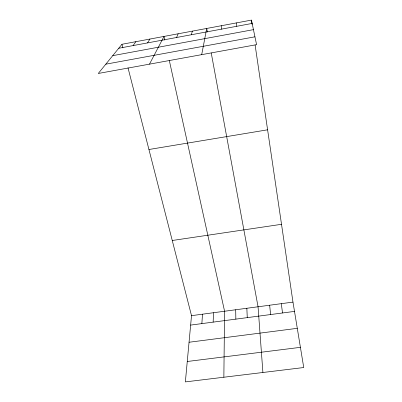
<?xml version="1.0" encoding="UTF-8"?>
<svg xmlns="http://www.w3.org/2000/svg" width="402" height="402" viewBox="0 0 402 402"><rect width="100%" height="100%" fill="white"/><g stroke="black" fill="none" stroke-linecap="round" stroke-linejoin="round"><path stroke-width="0.6" d="M223.859 377.227L224.577 311.243L169.337 60.607M213.15 322.123L213.512 312.721M201.869 323.61L202.492 314.193M221.316 29.175L221.542 25.683M128.002 67.802L191.513 315.66L185.367 381.9L303.736 367.534L292.978 302.108L255.109 44.999M201.698 54.652L206.718 28.452L207.377 32.029M191.287 34.763L192.407 31.125M176.614 37.492L178.171 33.783M149.479 64.154L164.011 36.426L164.815 40.084M147.519 42.908L149.921 39.054M133.087 45.592L135.911 41.672M121.972 44.275L98.264 73.476L256.587 44.657L251.446 20.1L121.972 44.275L122.896 47.883M118.736 48.265L252.144 23.437M112.726 55.662L253.446 29.647M105.811 64.179L254.943 36.813M148.936 149.504L267.601 129.811M172.252 240.496L281.521 224.306M191.513 315.66L292.978 302.108M190.638 325.092L294.505 311.399M189.046 342.253L297.289 328.328M187.262 361.498L300.415 347.338M211.241 52.984L258.054 306.771L262.908 372.488M251.446 20.1L252.069 24.336M281.289 303.671L282.531 312.977M269.647 305.224L270.611 314.55M236.451 22.899L236.688 26.316M246.848 308.269L247.27 317.625M235.693 309.761L235.848 319.133"/></g></svg>
